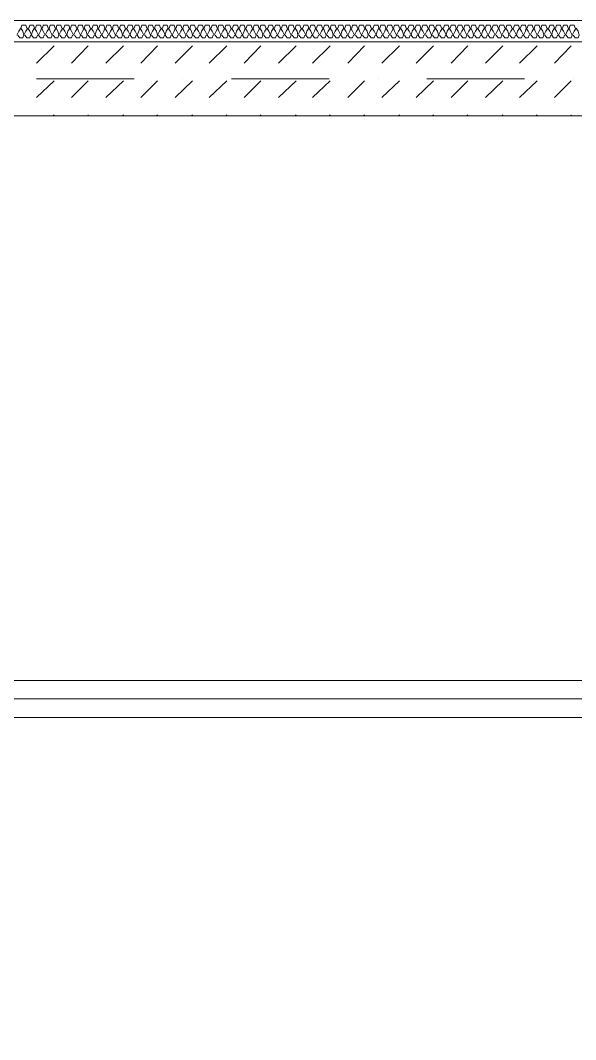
# Model space of a CAD drawing. Header units: millimetres. Extents: x 440 to 72591, y -28954 to 25941.
# Drawn here: x 24019 to 25826, y 17878 to 21198 of the extents above; entities that cross this region are included whole.
import ezdxf

# ---------------------------------------------------------------- set-up
doc = ezdxf.new("R2010")
doc.units = ezdxf.units.MM
doc.layers.add('podkład', color=7, linetype='Continuous')

msp = doc.modelspace()

# ---------------------------------------------------------------- linework, layer by layer
at = {"layer": 'podkład', "color": 7, "lineweight": 5, "transparency": 33554572}
msp.add_lwpolyline([(18480.1, 7658.9), (18480.1, 7585.8), (19210.3, 7585.8), (19210.3, 7516), (20000.9, 7516), (20000.9, 7017.5), (26779.8, 7017.5), (26779.8, 13018.4), (27179.8, 13018.4), (27179.8, 21197.5), (22941.1, 21197.5)], dxfattribs=at)
at = {"layer": 'podkład', "color": 4, "lineweight": 5, "transparency": 33554572}
for points in [[(24039.7, 21172.1), (24036.5, 21181.6), (24023.8, 21181.6), (24020.6, 21172.1)], [(24055.5, 21149.9), (24058.7, 21162.6), (24065.1, 21172.1), (24061.9, 21181.6), (24049.2, 21181.6), (24046, 21172.1)], [(24077.8, 21149.9), (24084.1, 21162.6), (24087.3, 21172.1), (24084.1, 21181.6), (24071.4, 21181.6), (24068.2, 21172.1)], [(24109.5, 21172.1), (24106.3, 21181.6), (24093.6, 21181.6), (24090.5, 21172.1)], [(24131.7, 21172.1), (24128.6, 21181.6), (24115.9, 21181.6), (24112.7, 21172.1)], [(24154, 21172.1), (24150.8, 21181.6), (24138.1, 21181.6), (24134.9, 21172.1)], [(24169.8, 21149.9), (24173, 21162.6), (24179.4, 21172.1), (24176.2, 21181.6), (24163.5, 21181.6), (24160.3, 21172.1)], [(24201.6, 21172.1), (24198.4, 21181.6), (24185.7, 21181.6), (24182.5, 21172.1)], [(24223.8, 21172.1), (24220.6, 21181.6), (24207.9, 21181.6), (24204.8, 21172.1)], [(24246, 21172.1), (24242.9, 21181.6), (24230.2, 21181.6), (24227, 21172.1)], [(24261.9, 21149.9), (24265.1, 21162.6), (24271.4, 21172.1), (24268.3, 21181.6), (24255.6, 21181.6), (24252.4, 21172.1)], [(24284.1, 21149.9), (24290.5, 21162.6), (24293.7, 21172.1), (24290.5, 21181.6), (24277.8, 21181.6), (24274.6, 21172.1)], [(24315.9, 21172.1), (24312.7, 21181.6), (24300, 21181.6), (24296.8, 21172.1)], [(24338.1, 21172.1), (24335, 21181.6), (24322.3, 21181.6), (24319.1, 21172.1)], [(24360.4, 21172.1), (24357.2, 21181.6), (24344.5, 21181.6), (24341.3, 21172.1)], [(24376.2, 21149.9), (24379.4, 21162.6), (24385.8, 21172.1), (24382.6, 21181.6), (24369.9, 21181.6), (24366.7, 21172.1)], [(24398.5, 21149.9), (24404.8, 21162.6), (24408, 21172.1), (24404.8, 21181.6), (24392.1, 21181.6), (24388.9, 21172.1)], [(24430.2, 21172.1), (24427, 21181.6), (24414.3, 21181.6), (24411.2, 21172.1)], [(24452.4, 21172.1), (24449.3, 21181.6), (24436.6, 21181.6), (24433.4, 21172.1)], [(24474.7, 21172.1), (24471.5, 21181.6), (24458.8, 21181.6), (24455.6, 21172.1)], [(24490.5, 21149.9), (24493.7, 21162.6), (24500.1, 21172.1), (24496.9, 21181.6), (24484.2, 21181.6), (24481, 21172.1)], [(24512.8, 21149.9), (24519.1, 21162.6), (24522.3, 21172.1), (24519.1, 21181.6), (24506.4, 21181.6), (24503.2, 21172.1)], [(24544.5, 21172.1), (24541.3, 21181.6), (24528.6, 21181.6), (24525.5, 21172.1)], [(24566.7, 21172.1), (24563.6, 21181.6), (24550.9, 21181.6), (24547.7, 21172.1)], [(24589, 21172.1), (24585.8, 21181.6), (24573.1, 21181.6), (24569.9, 21172.1)], [(24604.8, 21149.9), (24608, 21162.6), (24614.4, 21172.1), (24611.2, 21181.6), (24598.5, 21181.6), (24595.3, 21172.1)], [(24627.1, 21149.9), (24633.4, 21162.6), (24636.6, 21172.1), (24633.4, 21181.6), (24620.7, 21181.6), (24617.5, 21172.1)], [(24658.8, 21172.1), (24655.6, 21181.6), (24642.9, 21181.6), (24639.8, 21172.1)], [(24681, 21172.1), (24677.9, 21181.6), (24665.2, 21181.6), (24662, 21172.1)], [(24703.3, 21172.1), (24700.1, 21181.6), (24687.4, 21181.6), (24684.2, 21172.1)], [(24719.1, 21149.9), (24722.3, 21162.6), (24728.7, 21172.1), (24725.5, 21181.6), (24712.8, 21181.6), (24709.6, 21172.1)], [(24741.4, 21149.9), (24747.7, 21162.6), (24750.9, 21172.1), (24747.7, 21181.6), (24735, 21181.6), (24731.8, 21172.1)], [(24773.1, 21172.1), (24769.9, 21181.6), (24757.2, 21181.6), (24754.1, 21172.1)], [(24795.3, 21172.1), (24792.2, 21181.6), (24779.5, 21181.6), (24776.3, 21172.1)], [(24817.6, 21172.1), (24814.4, 21181.6), (24801.7, 21181.6), (24798.5, 21172.1)], [(24833.4, 21149.9), (24836.6, 21162.6), (24843, 21172.1), (24839.8, 21181.6), (24827.1, 21181.6), (24823.9, 21172.1)], [(24855.7, 21149.9), (24862, 21162.6), (24865.2, 21172.1), (24862, 21181.6), (24849.3, 21181.6), (24846.1, 21172.1)], [(24887.4, 21172.1), (24884.2, 21181.6), (24871.5, 21181.6), (24868.4, 21172.1)], [(24909.6, 21172.1), (24906.5, 21181.6), (24893.8, 21181.6), (24890.6, 21172.1)], [(24931.9, 21172.1), (24928.7, 21181.6), (24916, 21181.6), (24912.8, 21172.1)], [(24947.7, 21149.9), (24950.9, 21162.6), (24957.3, 21172.1), (24954.1, 21181.6), (24941.4, 21181.6), (24938.2, 21172.1)], [(24970, 21149.9), (24976.3, 21162.6), (24979.5, 21172.1), (24976.3, 21181.6), (24963.6, 21181.6), (24960.4, 21172.1)], [(25001.7, 21172.1), (24998.5, 21181.6), (24985.8, 21181.6), (24982.7, 21172.1)], [(25023.9, 21172.1), (25020.8, 21181.6), (25008.1, 21181.6), (25004.9, 21172.1)], [(25046.2, 21172.1), (25043, 21181.6), (25030.3, 21181.6), (25027.1, 21172.1)], [(25062, 21149.9), (25065.2, 21162.6), (25071.6, 21172.1), (25068.4, 21181.6), (25055.7, 21181.6), (25052.5, 21172.1)], [(25084.3, 21149.9), (25090.6, 21162.6), (25093.8, 21172.1), (25090.6, 21181.6), (25077.9, 21181.6), (25074.7, 21172.1)], [(25116, 21172.1), (25112.9, 21181.6), (25100.2, 21181.6), (25097, 21172.1)], [(25138.3, 21172.1), (25135.1, 21181.6), (25122.4, 21181.6), (25119.2, 21172.1)], [(25160.5, 21172.1), (25157.3, 21181.6), (25144.6, 21181.6), (25141.4, 21172.1)], [(25176.4, 21149.9), (25179.5, 21162.6), (25185.9, 21172.1), (25182.7, 21181.6), (25170, 21181.6), (25166.8, 21172.1)], [(25198.6, 21149.9), (25204.9, 21162.6), (25208.1, 21172.1), (25204.9, 21181.6), (25192.2, 21181.6), (25189.1, 21172.1)], [(25230.3, 21172.1), (25227.2, 21181.6), (25214.5, 21181.6), (25211.3, 21172.1)], [(25252.6, 21172.1), (25249.4, 21181.6), (25236.7, 21181.6), (25233.5, 21172.1)], [(25274.8, 21172.1), (25271.6, 21181.6), (25258.9, 21181.6), (25255.7, 21172.1)], [(25290.7, 21149.9), (25293.8, 21162.6), (25300.2, 21172.1), (25297, 21181.6), (25284.3, 21181.6), (25281.1, 21172.1)], [(25312.9, 21149.9), (25319.2, 21162.6), (25322.4, 21172.1), (25319.2, 21181.6), (25306.5, 21181.6), (25303.4, 21172.1)], [(25344.6, 21172.1), (25341.5, 21181.6), (25328.8, 21181.6), (25325.6, 21172.1)], [(25366.9, 21172.1), (25363.7, 21181.6), (25351, 21181.6), (25347.8, 21172.1)], [(25389.1, 21172.1), (25385.9, 21181.6), (25373.2, 21181.6), (25370, 21172.1)], [(25405, 21149.9), (25408.1, 21162.6), (25414.5, 21172.1), (25411.3, 21181.6), (25398.6, 21181.6), (25395.4, 21172.1)], [(25427.2, 21149.9), (25433.5, 21162.6), (25436.7, 21172.1), (25433.5, 21181.6), (25420.8, 21181.6), (25417.7, 21172.1)], [(25458.9, 21172.1), (25455.8, 21181.6), (25443.1, 21181.6), (25439.9, 21172.1)], [(25481.2, 21172.1), (25478, 21181.6), (25465.3, 21181.6), (25462.1, 21172.1)], [(25503.4, 21172.1), (25500.2, 21181.6), (25487.5, 21181.6), (25484.3, 21172.1)], [(25519.3, 21149.9), (25522.4, 21162.6), (25528.8, 21172.1), (25525.6, 21181.6), (25512.9, 21181.6), (25509.7, 21172.1)], [(25541.5, 21149.9), (25547.8, 21162.6), (25551, 21172.1), (25547.8, 21181.6), (25535.1, 21181.6), (25532, 21172.1)], [(25573.2, 21172.1), (25570.1, 21181.6), (25557.4, 21181.6), (25554.2, 21172.1)], [(25595.5, 21172.1), (25592.3, 21181.6), (25579.6, 21181.6), (25576.4, 21172.1)], [(25617.7, 21172.1), (25614.5, 21181.6), (25601.8, 21181.6), (25598.6, 21172.1)], [(25633.6, 21149.9), (25636.7, 21162.6), (25643.1, 21172.1), (25639.9, 21181.6), (25627.2, 21181.6), (25624, 21172.1)], [(25655.8, 21149.9), (25662.1, 21162.6), (25665.3, 21172.1), (25662.1, 21181.6), (25649.4, 21181.6), (25646.3, 21172.1)], [(25687.5, 21172.1), (25684.4, 21181.6), (25671.7, 21181.6), (25668.5, 21172.1)], [(25709.8, 21172.1), (25706.6, 21181.6), (25693.9, 21181.6), (25690.7, 21172.1)], [(25732, 21172.1), (25728.8, 21181.6), (25716.1, 21181.6), (25712.9, 21172.1)], [(25747.9, 21149.9), (25751, 21162.6), (25757.4, 21172.1), (25754.2, 21181.6), (25741.5, 21181.6), (25738.3, 21172.1)], [(25770.1, 21149.9), (25776.4, 21162.6), (25779.6, 21172.1), (25776.4, 21181.6), (25763.7, 21181.6), (25760.6, 21172.1)], [(25801.8, 21172.1), (25798.7, 21181.6), (25786, 21181.6), (25782.8, 21172.1)], [(25824.1, 21172.1), (25820.9, 21181.6), (25808.2, 21181.6), (25805, 21172.1)], [(24011.1, 21149.9), (24017.4, 21140.3), (24027, 21140.3), (24030.1, 21149.9), (24027, 21162.6), (24020.6, 21172.1), (24014.3, 21162.6), (24007.9, 21149.9)], [(24074.6, 21149.9), (24071.4, 21140.3), (24061.9, 21140.3), (24055.5, 21149.9), (24049.2, 21162.6), (24042.8, 21172.1), (24036.5, 21162.6), (24030.1, 21149.9)], [(24033.3, 21149.9), (24039.7, 21140.3), (24049.2, 21140.3), (24052.4, 21149.9)], [(24065.1, 21172.1), (24071.4, 21162.6), (24077.8, 21149.9), (24084.1, 21140.3), (24093.6, 21140.3), (24096.8, 21149.9)], [(24087.3, 21172.1), (24093.6, 21162.6), (24100, 21149.9), (24106.3, 21162.6), (24112.7, 21172.1), (24115.9, 21162.6), (24122.2, 21149.9), (24119, 21140.3), (24109.5, 21140.3), (24103.2, 21149.9)], [(24125.4, 21149.9), (24131.7, 21140.3), (24141.3, 21140.3), (24144.4, 21149.9), (24141.3, 21162.6), (24134.9, 21172.1), (24128.6, 21162.6), (24122.2, 21149.9)], [(24188.9, 21149.9), (24185.7, 21140.3), (24176.2, 21140.3), (24169.8, 21149.9), (24163.5, 21162.6), (24157.1, 21172.1), (24150.8, 21162.6), (24144.4, 21149.9)], [(24147.6, 21149.9), (24154, 21140.3), (24163.5, 21140.3), (24166.7, 21149.9)], [(24179.4, 21172.1), (24185.7, 21162.6), (24192.1, 21149.9), (24198.4, 21162.6), (24204.8, 21172.1), (24207.9, 21162.6), (24214.3, 21149.9), (24211.1, 21140.3), (24201.6, 21140.3), (24195.2, 21149.9)], [(24217.5, 21149.9), (24223.8, 21140.3), (24233.3, 21140.3), (24236.5, 21149.9), (24233.3, 21162.6), (24227, 21172.1), (24220.6, 21162.6), (24214.3, 21149.9)], [(24281, 21149.9), (24277.8, 21140.3), (24268.3, 21140.3), (24261.9, 21149.9), (24255.6, 21162.6), (24249.2, 21172.1), (24242.9, 21162.6), (24236.5, 21149.9)], [(24239.7, 21149.9), (24246, 21140.3), (24255.6, 21140.3), (24258.7, 21149.9)], [(24271.4, 21172.1), (24277.8, 21162.6), (24284.1, 21149.9), (24290.5, 21140.3), (24300, 21140.3), (24303.2, 21149.9)], [(24293.7, 21172.1), (24300, 21162.6), (24306.4, 21149.9), (24312.7, 21162.6), (24319.1, 21172.1), (24322.3, 21162.6), (24328.6, 21149.9), (24325.4, 21140.3), (24315.9, 21140.3), (24309.6, 21149.9)], [(24331.8, 21149.9), (24338.1, 21140.3), (24347.7, 21140.3), (24350.8, 21149.9), (24347.7, 21162.6), (24341.3, 21172.1), (24335, 21162.6), (24328.6, 21149.9)], [(24395.3, 21149.9), (24392.1, 21140.3), (24382.6, 21140.3), (24376.2, 21149.9), (24369.9, 21162.6), (24363.5, 21172.1), (24357.2, 21162.6), (24350.8, 21149.9)], [(24354, 21149.9), (24360.4, 21140.3), (24369.9, 21140.3), (24373.1, 21149.9)], [(24385.8, 21172.1), (24392.1, 21162.6), (24398.5, 21149.9), (24404.8, 21140.3), (24414.3, 21140.3), (24417.5, 21149.9)], [(24408, 21172.1), (24414.3, 21162.6), (24420.7, 21149.9), (24427, 21162.6), (24433.4, 21172.1), (24436.6, 21162.6), (24442.9, 21149.9), (24439.7, 21140.3), (24430.2, 21140.3), (24423.9, 21149.9)], [(24446.1, 21149.9), (24452.4, 21140.3), (24462, 21140.3), (24465.1, 21149.9), (24462, 21162.6), (24455.6, 21172.1), (24449.3, 21162.6), (24442.9, 21149.9)], [(24509.6, 21149.9), (24506.4, 21140.3), (24496.9, 21140.3), (24490.5, 21149.9), (24484.2, 21162.6), (24477.8, 21172.1), (24471.5, 21162.6), (24465.1, 21149.9)], [(24468.3, 21149.9), (24474.7, 21140.3), (24484.2, 21140.3), (24487.4, 21149.9)], [(24500.1, 21172.1), (24506.4, 21162.6), (24512.8, 21149.9), (24519.1, 21140.3), (24528.6, 21140.3), (24531.8, 21149.9)], [(24522.3, 21172.1), (24528.6, 21162.6), (24535, 21149.9), (24541.3, 21162.6), (24547.7, 21172.1), (24550.9, 21162.6), (24557.2, 21149.9), (24554, 21140.3), (24544.5, 21140.3), (24538.2, 21149.9)], [(24560.4, 21149.9), (24566.7, 21140.3), (24576.3, 21140.3), (24579.4, 21149.9), (24576.3, 21162.6), (24569.9, 21172.1), (24563.6, 21162.6), (24557.2, 21149.9)], [(24623.9, 21149.9), (24620.7, 21140.3), (24611.2, 21140.3), (24604.8, 21149.9), (24598.5, 21162.6), (24592.1, 21172.1), (24585.8, 21162.6), (24579.4, 21149.9)], [(24582.6, 21149.9), (24589, 21140.3), (24598.5, 21140.3), (24601.7, 21149.9)], [(24614.4, 21172.1), (24620.7, 21162.6), (24627.1, 21149.9), (24633.4, 21140.3), (24642.9, 21140.3), (24646.1, 21149.9)], [(24636.6, 21172.1), (24642.9, 21162.6), (24649.3, 21149.9), (24655.6, 21162.6), (24662, 21172.1), (24665.2, 21162.6), (24671.5, 21149.9), (24668.3, 21140.3), (24658.8, 21140.3), (24652.5, 21149.9)], [(24674.7, 21149.9), (24681, 21140.3), (24690.6, 21140.3), (24693.7, 21149.9), (24690.6, 21162.6), (24684.2, 21172.1), (24677.9, 21162.6), (24671.5, 21149.9)], [(24738.2, 21149.9), (24735, 21140.3), (24725.5, 21140.3), (24719.1, 21149.9), (24712.8, 21162.6), (24706.4, 21172.1), (24700.1, 21162.6), (24693.7, 21149.9)], [(24696.9, 21149.9), (24703.3, 21140.3), (24712.8, 21140.3), (24716, 21149.9)], [(24728.7, 21172.1), (24735, 21162.6), (24741.4, 21149.9), (24747.7, 21140.3), (24757.2, 21140.3), (24760.4, 21149.9)], [(24750.9, 21172.1), (24757.2, 21162.6), (24763.6, 21149.9), (24769.9, 21162.6), (24776.3, 21172.1), (24779.5, 21162.6), (24785.8, 21149.9), (24782.6, 21140.3), (24773.1, 21140.3), (24766.8, 21149.9)], [(24789, 21149.9), (24795.3, 21140.3), (24804.9, 21140.3), (24808, 21149.9), (24804.9, 21162.6), (24798.5, 21172.1), (24792.2, 21162.6), (24785.8, 21149.9)], [(24852.5, 21149.9), (24849.3, 21140.3), (24839.8, 21140.3), (24833.4, 21149.9), (24827.1, 21162.6), (24820.7, 21172.1), (24814.4, 21162.6), (24808, 21149.9)], [(24811.2, 21149.9), (24817.6, 21140.3), (24827.1, 21140.3), (24830.3, 21149.9)], [(24843, 21172.1), (24849.3, 21162.6), (24855.7, 21149.9), (24862, 21140.3), (24871.5, 21140.3), (24874.7, 21149.9)], [(24865.2, 21172.1), (24871.5, 21162.6), (24877.9, 21149.9), (24884.2, 21162.6), (24890.6, 21172.1), (24893.8, 21162.6), (24900.1, 21149.9), (24896.9, 21140.3), (24887.4, 21140.3), (24881.1, 21149.9)], [(24903.3, 21149.9), (24909.6, 21140.3), (24919.2, 21140.3), (24922.3, 21149.9), (24919.2, 21162.6), (24912.8, 21172.1), (24906.5, 21162.6), (24900.1, 21149.9)], [(24966.8, 21149.9), (24963.6, 21140.3), (24954.1, 21140.3), (24947.7, 21149.9), (24941.4, 21162.6), (24935, 21172.1), (24928.7, 21162.6), (24922.3, 21149.9)], [(24925.5, 21149.9), (24931.9, 21140.3), (24941.4, 21140.3), (24944.6, 21149.9)], [(24957.3, 21172.1), (24963.6, 21162.6), (24970, 21149.9), (24976.3, 21140.3), (24985.8, 21140.3), (24989, 21149.9)], [(24979.5, 21172.1), (24985.8, 21162.6), (24992.2, 21149.9), (24998.5, 21162.6), (25004.9, 21172.1), (25008.1, 21162.6), (25014.4, 21149.9), (25011.2, 21140.3), (25001.7, 21140.3), (24995.4, 21149.9)], [(25017.6, 21149.9), (25023.9, 21140.3), (25033.5, 21140.3), (25036.6, 21149.9), (25033.5, 21162.6), (25027.1, 21172.1), (25020.8, 21162.6), (25014.4, 21149.9)], [(25081.1, 21149.9), (25077.9, 21140.3), (25068.4, 21140.3), (25062, 21149.9), (25055.7, 21162.6), (25049.3, 21172.1), (25043, 21162.6), (25036.6, 21149.9)], [(25039.8, 21149.9), (25046.2, 21140.3), (25055.7, 21140.3), (25058.9, 21149.9)], [(25071.6, 21172.1), (25077.9, 21162.6), (25084.3, 21149.9), (25090.6, 21140.3), (25100.2, 21140.3), (25103.3, 21149.9)], [(25093.8, 21172.1), (25100.2, 21162.6), (25106.5, 21149.9), (25112.9, 21162.6), (25119.2, 21172.1), (25122.4, 21162.6), (25128.7, 21149.9), (25125.6, 21140.3), (25116, 21140.3), (25109.7, 21149.9)], [(25131.9, 21149.9), (25138.3, 21140.3), (25147.8, 21140.3), (25151, 21149.9), (25147.8, 21162.6), (25141.4, 21172.1), (25135.1, 21162.6), (25128.7, 21149.9)], [(25195.4, 21149.9), (25192.2, 21140.3), (25182.7, 21140.3), (25176.4, 21149.9), (25170, 21162.6), (25163.7, 21172.1), (25157.3, 21162.6), (25151, 21149.9)], [(25154.1, 21149.9), (25160.5, 21140.3), (25170, 21140.3), (25173.2, 21149.9)], [(25185.9, 21172.1), (25192.2, 21162.6), (25198.6, 21149.9), (25204.9, 21140.3), (25214.5, 21140.3), (25217.6, 21149.9)], [(25208.1, 21172.1), (25214.5, 21162.6), (25220.8, 21149.9), (25227.2, 21162.6), (25233.5, 21172.1), (25236.7, 21162.6), (25243, 21149.9), (25239.9, 21140.3), (25230.3, 21140.3), (25224, 21149.9)], [(25246.2, 21149.9), (25252.6, 21140.3), (25262.1, 21140.3), (25265.3, 21149.9), (25262.1, 21162.6), (25255.7, 21172.1), (25249.4, 21162.6), (25243, 21149.9)], [(25309.7, 21149.9), (25306.5, 21140.3), (25297, 21140.3), (25290.7, 21149.9), (25284.3, 21162.6), (25278, 21172.1), (25271.6, 21162.6), (25265.3, 21149.9)], [(25268.4, 21149.9), (25274.8, 21140.3), (25284.3, 21140.3), (25287.5, 21149.9)], [(25300.2, 21172.1), (25306.5, 21162.6), (25312.9, 21149.9), (25319.2, 21140.3), (25328.8, 21140.3), (25331.9, 21149.9)], [(25322.4, 21172.1), (25328.8, 21162.6), (25335.1, 21149.9), (25341.5, 21162.6), (25347.8, 21172.1), (25351, 21162.6), (25357.3, 21149.9), (25354.2, 21140.3), (25344.6, 21140.3), (25338.3, 21149.9)], [(25360.5, 21149.9), (25366.9, 21140.3), (25376.4, 21140.3), (25379.6, 21149.9), (25376.4, 21162.6), (25370, 21172.1), (25363.7, 21162.6), (25357.3, 21149.9)], [(25424, 21149.9), (25420.8, 21140.3), (25411.3, 21140.3), (25405, 21149.9), (25398.6, 21162.6), (25392.3, 21172.1), (25385.9, 21162.6), (25379.6, 21149.9)], [(25382.7, 21149.9), (25389.1, 21140.3), (25398.6, 21140.3), (25401.8, 21149.9)], [(25414.5, 21172.1), (25420.8, 21162.6), (25427.2, 21149.9), (25433.5, 21140.3), (25443.1, 21140.3), (25446.2, 21149.9)], [(25436.7, 21172.1), (25443.1, 21162.6), (25449.4, 21149.9), (25455.8, 21162.6), (25462.1, 21172.1), (25465.3, 21162.6), (25471.6, 21149.9), (25468.5, 21140.3), (25458.9, 21140.3), (25452.6, 21149.9)], [(25474.8, 21149.9), (25481.2, 21140.3), (25490.7, 21140.3), (25493.9, 21149.9), (25490.7, 21162.6), (25484.3, 21172.1), (25478, 21162.6), (25471.6, 21149.9)], [(25538.3, 21149.9), (25535.1, 21140.3), (25525.6, 21140.3), (25519.3, 21149.9), (25512.9, 21162.6), (25506.6, 21172.1), (25500.2, 21162.6), (25493.9, 21149.9)], [(25497, 21149.9), (25503.4, 21140.3), (25512.9, 21140.3), (25516.1, 21149.9)], [(25528.8, 21172.1), (25535.1, 21162.6), (25541.5, 21149.9), (25547.8, 21140.3), (25557.4, 21140.3), (25560.5, 21149.9)], [(25551, 21172.1), (25557.4, 21162.6), (25563.7, 21149.9), (25570.1, 21162.6), (25576.4, 21172.1), (25579.6, 21162.6), (25585.9, 21149.9), (25582.8, 21140.3), (25573.2, 21140.3), (25566.9, 21149.9)], [(25589.1, 21149.9), (25595.5, 21140.3), (25605, 21140.3), (25608.2, 21149.9), (25605, 21162.6), (25598.6, 21172.1), (25592.3, 21162.6), (25585.9, 21149.9)], [(25652.6, 21149.9), (25649.4, 21140.3), (25639.9, 21140.3), (25633.6, 21149.9), (25627.2, 21162.6), (25620.9, 21172.1), (25614.5, 21162.6), (25608.2, 21149.9)], [(25611.3, 21149.9), (25617.7, 21140.3), (25627.2, 21140.3), (25630.4, 21149.9)], [(25643.1, 21172.1), (25649.4, 21162.6), (25655.8, 21149.9), (25662.1, 21140.3), (25671.7, 21140.3), (25674.8, 21149.9)], [(25665.3, 21172.1), (25671.7, 21162.6), (25678, 21149.9), (25684.4, 21162.6), (25690.7, 21172.1), (25693.9, 21162.6), (25700.2, 21149.9), (25697.1, 21140.3), (25687.5, 21140.3), (25681.2, 21149.9)], [(25703.4, 21149.9), (25709.8, 21140.3), (25719.3, 21140.3), (25722.5, 21149.9), (25719.3, 21162.6), (25712.9, 21172.1), (25706.6, 21162.6), (25700.2, 21149.9)], [(25766.9, 21149.9), (25763.7, 21140.3), (25754.2, 21140.3), (25747.9, 21149.9), (25741.5, 21162.6), (25735.2, 21172.1), (25728.8, 21162.6), (25722.5, 21149.9)], [(25725.6, 21149.9), (25732, 21140.3), (25741.5, 21140.3), (25744.7, 21149.9)], [(25757.4, 21172.1), (25763.7, 21162.6), (25770.1, 21149.9), (25776.4, 21140.3), (25786, 21140.3), (25789.1, 21149.9)], [(25779.6, 21172.1), (25786, 21162.6), (25792.3, 21149.9), (25798.7, 21162.6), (25805, 21172.1), (25808.2, 21162.6), (25814.5, 21149.9), (25811.4, 21140.3), (25801.8, 21140.3), (25795.5, 21149.9)], [(25817.7, 21149.9), (25824.1, 21140.3), (25833.6, 21140.3), (25836.8, 21149.9), (25833.6, 21162.6), (25827.2, 21172.1), (25820.9, 21162.6), (25814.5, 21149.9)]]:
    msp.add_lwpolyline(points, dxfattribs=at)
at = {"layer": 'podkład', "color": 1, "lineweight": 5, "transparency": 33554572}
for points in [[(23531.7, 15126.7), (26871.9, 15126.7), (26871.9, 20886.3), (22941.1, 20886.3), (22941.1, 21127.6), (27110, 21127.6), (27110, 13088.3), (26709.9, 13088.3), (26709.9, 7087.4), (21461.5, 7087.4), (21461.5, 7328.7), (26471.8, 7328.7), (26471.8, 13088.3), (23280.8, 13085.1), (23280.8, 12764.4), (22442.6, 12764.4), (22442.6, 13085.1), (21810.7, 13088.3)], [(26871.9, 18927.3), (23652.3, 18927.3), (23652.3, 18327.2), (23531.7, 18327.2), (23531.7, 19387.7), (23652.3, 19387.7), (23652.3, 19048), (26871.9, 19048)]]:
    msp.add_lwpolyline(points, dxfattribs=at)
at = {"layer": 'podkład', "color": 8, "lineweight": 5, "true_color": 0x808080, "transparency": 33554572}
for points in [[(24071.4, 21057.8), (24128.6, 21114.9)], [(24185.7, 21057.8), (24239.7, 21114.9)], [(24296.8, 21057.8), (24354, 21114.9)], [(24411.2, 21057.8), (24465.1, 21114.9)], [(24522.3, 21057.8), (24579.4, 21114.9)], [(24633.4, 21057.8), (24690.6, 21114.9)], [(24747.7, 21057.8), (24801.7, 21114.9)], [(24858.8, 21057.8), (24916, 21114.9)], [(24970, 21057.8), (25027.1, 21114.9)], [(25084.3, 21057.8), (25138.3, 21114.9)], [(25195.4, 21057.8), (25252.6, 21114.9)], [(25306.5, 21057.8), (25363.7, 21114.9)], [(25420.8, 21057.8), (25474.8, 21114.9)], [(25532, 21057.8), (25589.1, 21114.9)], [(25643.1, 21057.8), (25700.2, 21114.9)], [(25757.4, 21057.8), (25811.4, 21114.9)], [(24071.4, 20946.7), (24128.6, 21000.6)], [(24185.7, 20946.7), (24239.7, 21000.6)], [(24296.8, 20946.7), (24354, 21000.6)], [(24411.2, 20946.7), (24465.1, 21000.6)], [(24522.3, 20946.7), (24579.4, 21000.6)], [(24633.4, 20946.7), (24690.6, 21000.6)], [(24747.7, 20946.7), (24801.7, 21000.6)], [(24858.8, 20946.7), (24916, 21000.6)], [(24970, 20946.7), (25027.1, 21000.6)], [(25084.3, 20946.7), (25138.3, 21000.6)], [(25195.4, 20946.7), (25252.6, 21000.6)], [(25306.5, 20946.7), (25363.7, 21000.6)], [(25420.8, 20946.7), (25474.8, 21000.6)], [(25532, 20946.7), (25589.1, 21000.6)], [(25643.1, 20946.7), (25700.2, 21000.6)], [(25757.4, 20946.7), (25811.4, 21000.6)], [(24125.4, 20886.3), (24128.6, 20889.5)], [(24239.7, 20886.3), (24239.7, 20889.5)], [(24350.8, 20886.3), (24354, 20889.5)], [(24462, 20886.3), (24465.1, 20889.5)], [(24576.3, 20886.3), (24579.4, 20889.5)], [(24687.4, 20886.3), (24690.6, 20889.5)], [(24798.5, 20886.3), (24801.7, 20889.5)], [(24912.8, 20886.3), (24916, 20889.5)], [(25023.9, 20886.3), (25027.1, 20889.5)], [(25135.1, 20886.3), (25138.3, 20889.5)], [(25249.4, 20886.3), (25252.6, 20889.5)], [(25360.5, 20886.3), (25363.7, 20889.5)], [(25471.6, 20886.3), (25474.8, 20889.5)], [(25585.9, 20886.3), (25589.1, 20889.5)], [(25697.1, 20886.3), (25700.2, 20889.5)], [(25811.4, 20886.3), (25811.4, 20889.5)], [(23652.3, 18987.6), (26871.9, 18987.6)]]:
    msp.add_lwpolyline(points, dxfattribs=at)
at = {"layer": 'podkład', "color": 6, "lineweight": 5, "transparency": 33554572}
for points in [[(24071.4, 21007), (24388.9, 21007)], [(24547.7, 21007), (24547.7, 21007)], [(24706.4, 21007), (25023.9, 21007)], [(25182.7, 21007), (25182.7, 21007)], [(25341.5, 21007), (25659, 21007)], [(25817.7, 21007), (25817.7, 21007)]]:
    msp.add_lwpolyline(points, dxfattribs=at)

doc.saveas('drawing.dxf')
